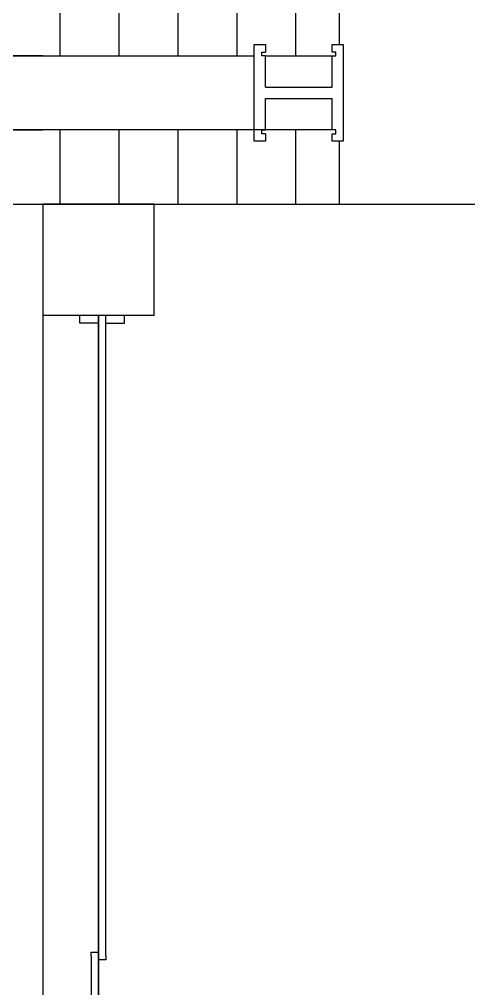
# Model space of a CAD drawing. Header units: centimetres. Extents: x -3096 to 17897, y -3131 to 15798.
# Drawn here: x 3138.1 to 3259.3, y 4307 to 4568.1 of the extents above; entities that cross this region are included whole.
import ezdxf

# ---------------------------------------------------------------- set-up
doc = ezdxf.new("R2010")
doc.units = ezdxf.units.CM
doc.layers.add('Riempimenti', color=4, linetype='Continuous')

msp = doc.modelspace()

# ---------------------------------------------------------------- hatches: boundary and pattern name
at = {"layer": 'Riempimenti', "transparency": 33554508}
h = msp.add_hatch(dxfattribs=at)
h.set_pattern_fill('LINE', color=256, scale=5, angle=90)
h.set_pattern_definition([(90, (-9.95, -2e-05), (-15.875, 1e-15), [])])
h.paths.add_polyline_path([(3224.47, 4578.3), (1994.47, 4578.3), (1994.47, 4558.3), (3224.47, 4558.3)])
h.paths.add_polyline_path([(3224.47, 4538.3), (1994.47, 4538.3), (1994.47, 4518.3), (3224.47, 4518.3)])
h.paths.add_polyline_path([(3994.47, 4578.3), (3324.47, 4578.3), (3324.47, 4558.3), (3994.47, 4558.3)])
h.paths.add_polyline_path([(3994.47, 4538.3), (3324.47, 4538.3), (3324.47, 4518.3), (3994.47, 4518.3)])

# ---------------------------------------------------------------- linework, layer by layer
for p, q in [((3224.47, 4561.3), (3224.47, 4578.3)), ((3065.47, 4558.3), (3201.47, 4558.3)), ((3144.47, 4558.3), (3124.47, 4558.3)), ((3204.47, 4558.3), (3223.47, 4558.3)), ((3204.47, 4549.8), (3204.47, 4558.3)), ((3204.47, 4549.8), (3222.47, 4549.8)), ((3204.47, 4538.3), (3204.47, 4546.8)), ((3204.47, 4546.8), (3222.47, 4546.8)), ((3223.47, 4538.3), (3065.47, 4538.3)), ((3124.47, 4538.3), (3144.47, 4538.3)), ((3201.47, 4538.3), (3144.47, 4538.3)), ((3223.47, 4538.3), (3204.47, 4538.3)), ((3224.47, 4518.3), (3224.47, 4535.3)), ((3224.47, 4518.3), (3224.47, 4535.3)), ((1994.47, 4518.3), (3994.47, 4518.3)), ((2994.47, 4518.3), (3144.47, 4518.3)), ((3144.47, 4518.3), (3144.47, 4143.3)), ((3174.47, 4518.3), (3144.47, 4518.3)), ((3174.47, 4518.3), (3144.47, 4518.3)), ((3174.47, 4488.3), (3174.47, 4518.3)), ((3174.47, 4488.3), (3144.47, 4488.3))]:
    msp.add_line(p, q)
for points in [[(3201.47, 4535.3), (3201.47, 4561.3), (3204.47, 4561.3), (3204.47, 4559.3)], [(3222.47, 4559.3), (3222.47, 4561.3), (3225.47, 4561.3), (3225.47, 4535.3), (3222.47, 4535.3)], [(3204.47, 4558.3), (3203.47, 4558.3), (3203.47, 4559.3), (3204.47, 4559.3)], [(3222.47, 4558.3), (3223.47, 4558.3), (3223.47, 4559.3), (3222.47, 4559.3)], [(3222.47, 4549.8), (3222.47, 4558.3)], [(3222.47, 4538.3), (3222.47, 4546.8)], [(3204.47, 4537.3), (3203.47, 4537.3), (3203.47, 4538.3), (3204.47, 4538.3)], [(3222.47, 4537.3), (3223.47, 4537.3), (3223.47, 4538.3), (3222.47, 4538.3)], [(3204.47, 4537.3), (3204.47, 4535.3), (3201.47, 4535.3)], [(3222.47, 4535.3), (3222.47, 4537.3)]]:
    msp.add_lwpolyline(points)
at = {"layer": 'Riempimenti'}
for p, q in [((3154.47, 4486.3), (3154.47, 4488.3)), ((3154.47, 4486.29), (3154.47, 4488.29)), ((3159.47, 4143.3), (3159.47, 4488.3)), ((3159.47, 4143.3), (3159.47, 4488.3)), ((3159.47, 4488.3), (3159.47, 4143.3)), ((3159.47, 4143.3), (3159.47, 4488.3)), ((3161.47, 4486.3), (3161.47, 4488.3)), ((3161.47, 4315.8), (3161.47, 4488.3)), ((3166.47, 4486.3), (3166.47, 4488.3)), ((3166.47, 4486.29), (3166.47, 4488.29)), ((3159.47, 4486.3), (3154.47, 4486.3)), ((3159.47, 4486.29), (3154.47, 4486.29)), ((3161.47, 4486.3), (3166.47, 4486.3)), ((3161.47, 4486.29), (3166.47, 4486.29)), ((3159.47, 4145.3), (3159.47, 4323.3)), ((3157.47, 4315.8), (3157.47, 4316.8)), ((3157.47, 4316.8), (3159.47, 4316.8)), ((3157.47, 4315.8), (3157.47, 4143.3)), ((3161.47, 4315.8), (3161.47, 4314.8)), ((3161.47, 4314.8), (3159.47, 4314.8))]:
    msp.add_line(p, q, dxfattribs=at)

doc.saveas('drawing.dxf')
